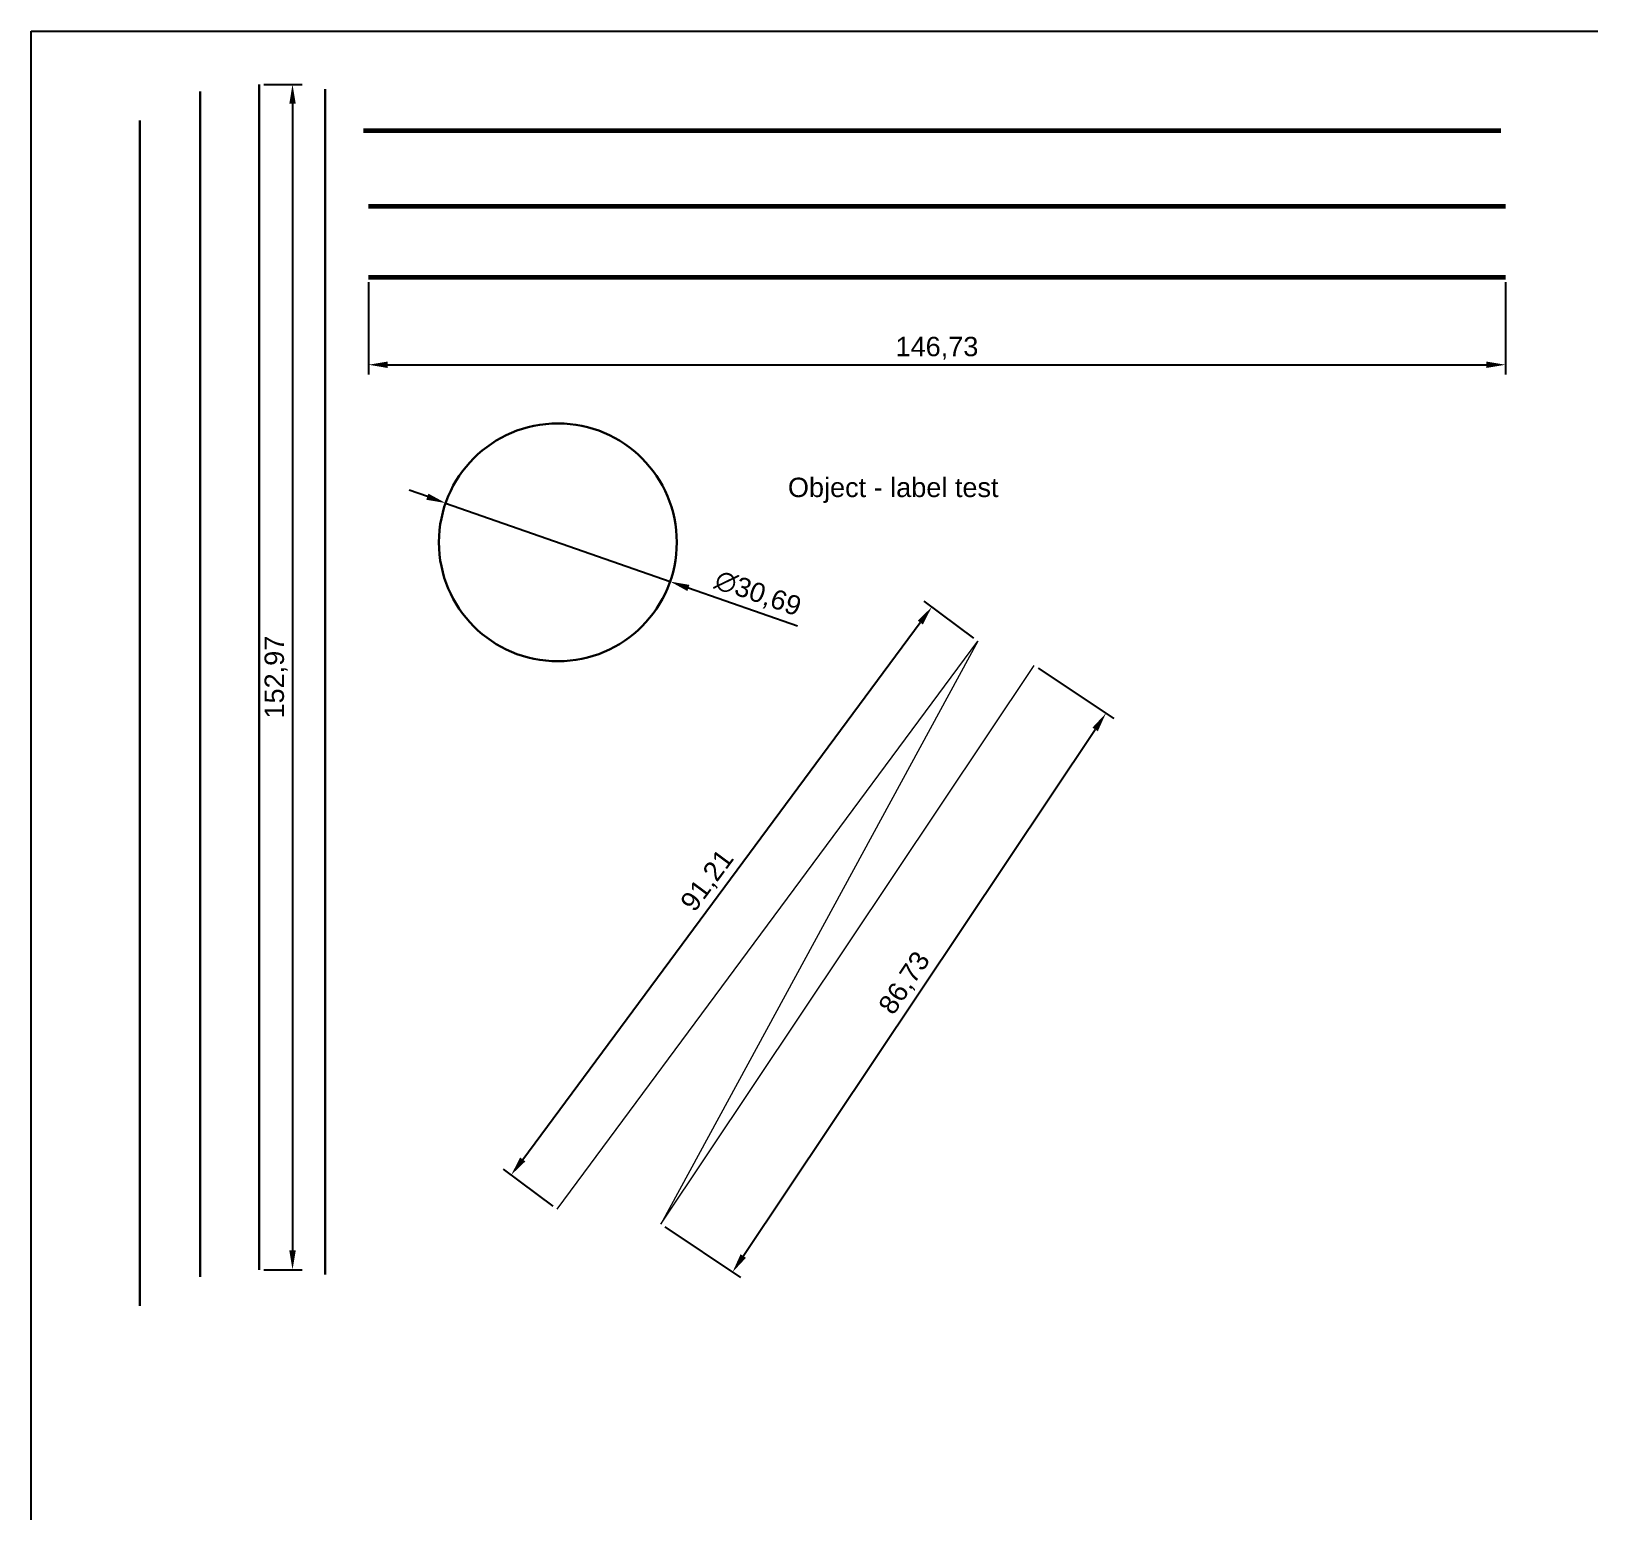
# Model space of a CAD drawing. Header units: millimetres. Extents: x 7413046 to 7413248, y 5948389 to 5948581.
import ezdxf

# ---------------------------------------------------------------- set-up
doc = ezdxf.new("R2010")
doc.units = ezdxf.units.MM
for name, color, linetype, lineweight in [('Layer1', 100, 'Continuous', 30), ('Layer2', 210, 'Continuous', 60), ('Layer3', 10, 'Continuous', 18)]:
    doc.layers.add(name, color=color, linetype=linetype, lineweight=lineweight)
doc.styles.get("Standard").update_dxf_attribs({"font": 'arial.ttf'})
doc.dimstyles.new('ISO-25', dxfattribs={"dimtxt": 2.5, "dimasz": 2.5, "dimexe": 1.25, "dimexo": 0.625, "dimtad": 1, "dimtxsty": 'Standard', "dimcen": 2.5, "dimadec": 0, "dimazin": 0, "dimtfac": 1, "dimtmove": 0, "dimatfit": 3, "dimfxl": 1, "dimarcsym": 0})

# ---------------------------------------------------------------- blocks, each defined once
blk = doc.blocks.new('*D7')
at = {"layer": 'Defpoints', "color": 0, "transparency": 16777216}
for p in [(7413089.64, 5948549.51), (7413236.37, 5948549.51), (7413236.37, 5948538.21)]:
    blk.add_point(p, dxfattribs=at)
at = {"layer": 'Layer2', "color": 0, "lineweight": -2, "transparency": 16777216}
for p, q in [((7413089.64, 5948548.88), (7413089.64, 5948536.96)), ((7413236.37, 5948548.88), (7413236.37, 5948536.96)), ((7413092.14, 5948538.21), (7413233.87, 5948538.21))]:
    blk.add_line(p, q, dxfattribs=at)
at = {"layer": 'Layer2', "color": 0, "transparency": 16777216}
for points in [[(7413092.14, 5948538.62), (7413092.14, 5948537.79), (7413089.64, 5948538.21)], [(7413233.87, 5948538.62), (7413233.87, 5948537.79), (7413236.37, 5948538.21)]]:
    blk.add_solid(points, dxfattribs=at)
at = {"layer": 'Layer2', "color": 0, "transparency": 16777216, "insert": (7413163, 5948540.33), "char_height": 2.5, "attachment_point": 5}
blk.add_mtext('146,73', dxfattribs=at)
blk = doc.blocks.new('*D8')
at = {"layer": 'Defpoints', "color": 0, "transparency": 16777216}
for p in [(7413075.54, 5948574.39), (7413075.54, 5948421.42), (7413079.85, 5948421.42)]:
    blk.add_point(p, dxfattribs=at)
at = {"layer": 'Layer1', "color": 0, "lineweight": -2, "transparency": 16777216}
for p, q in [((7413076.16, 5948574.39), (7413081.1, 5948574.39)), ((7413079.85, 5948571.89), (7413079.85, 5948423.92)), ((7413076.16, 5948421.42), (7413081.1, 5948421.42))]:
    blk.add_line(p, q, dxfattribs=at)
at = {"layer": 'Layer1', "color": 0, "transparency": 16777216}
for points in [[(7413079.44, 5948571.89), (7413080.27, 5948571.89), (7413079.85, 5948574.39)], [(7413079.44, 5948423.92), (7413080.27, 5948423.92), (7413079.85, 5948421.42)]]:
    blk.add_solid(points, dxfattribs=at)
at = {"layer": 'Layer1', "color": 0, "transparency": 16777216, "insert": (7413077.73, 5948497.9), "char_height": 2.5, "attachment_point": 5, "rotation": 90}
blk.add_mtext('152,97', dxfattribs=at)
blk = doc.blocks.new('*D9')
at = {"layer": 'Defpoints', "color": 0, "transparency": 16777216}
for p in [(7413099.61, 5948520.36), (7413128.58, 5948510.23)]:
    blk.add_point(p, dxfattribs=at)
at = {"layer": 'Layer1', "color": 0, "lineweight": -2, "transparency": 16777216}
for p, q in [((7413097.25, 5948521.19), (7413094.89, 5948522.01)), ((7413099.61, 5948520.36), (7413128.58, 5948510.23)), ((7413145.01, 5948504.48), (7413130.94, 5948509.4))]:
    blk.add_line(p, q, dxfattribs=at)
at = {"layer": 'Layer1', "color": 0, "transparency": 16777216}
for points in [[(7413097.38, 5948521.58), (7413097.11, 5948520.79), (7413099.61, 5948520.36)], [(7413131.07, 5948509.8), (7413130.8, 5948509.01), (7413128.58, 5948510.23)]]:
    blk.add_solid(points, dxfattribs=at)
at = {"layer": 'Layer1', "color": 0, "transparency": 16777216, "insert": (7413139.87, 5948508.58), "char_height": 2.5, "attachment_point": 5, "rotation": 340.7226}
blk.add_mtext('∅30,69', dxfattribs=at)
blk = doc.blocks.new('*D10')
at = {"layer": 'Defpoints', "color": 0, "transparency": 16777216}
for p in [(7413175.54, 5948499.42), (7413184.8, 5948493.23), (7413127.36, 5948427.3)]:
    blk.add_point(p, dxfattribs=at)
at = {"layer": 'Layer3', "color": 0, "lineweight": -2, "transparency": 16777216}
for p, q in [((7413176.06, 5948499.07), (7413185.84, 5948492.54)), ((7413138.01, 5948423.19), (7413183.41, 5948491.15)), ((7413127.88, 5948426.95), (7413137.66, 5948420.42))]:
    blk.add_line(p, q, dxfattribs=at)
at = {"layer": 'Layer3', "color": 0, "transparency": 16777216}
for points in [[(7413183.06, 5948491.38), (7413183.76, 5948490.92), (7413184.8, 5948493.23)], [(7413137.66, 5948423.42), (7413138.35, 5948422.96), (7413136.62, 5948421.11)]]:
    blk.add_solid(points, dxfattribs=at)
at = {"layer": 'Layer3', "color": 0, "transparency": 16777216, "insert": (7413158.94, 5948458.35), "char_height": 2.5, "attachment_point": 5, "rotation": 56.2552}
blk.add_mtext('86,73', dxfattribs=at)
blk = doc.blocks.new('*D11')
at = {"layer": 'Defpoints', "color": 0, "transparency": 16777216}
for p in [(7413162.34, 5948506.95), (7413168.26, 5948502.56), (7413113.99, 5948429.26)]:
    blk.add_point(p, dxfattribs=at)
at = {"layer": 'Layer3', "color": 0, "lineweight": -2, "transparency": 16777216}
for p, q in [((7413167.76, 5948502.93), (7413161.33, 5948507.69)), ((7413109.55, 5948435.66), (7413160.85, 5948504.94)), ((7413113.49, 5948429.63), (7413107.06, 5948434.39))]:
    blk.add_line(p, q, dxfattribs=at)
at = {"layer": 'Layer3', "color": 0, "transparency": 16777216}
for points in [[(7413160.52, 5948505.19), (7413161.18, 5948504.69), (7413162.34, 5948506.95)], [(7413109.22, 5948435.91), (7413109.89, 5948435.41), (7413108.06, 5948433.65)]]:
    blk.add_solid(points, dxfattribs=at)
at = {"layer": 'Layer3', "color": 0, "transparency": 16777216, "insert": (7413133.49, 5948471.57), "char_height": 2.5, "attachment_point": 5, "rotation": 53.4812}
blk.add_mtext('91,21', dxfattribs=at)

msp = doc.modelspace()

# ---------------------------------------------------------------- linework, layer by layer
for p, q in [((7413046.152, 5948389.177), (7413046.152, 5948581.233)), ((7413046.152, 5948581.233), (7413248.25, 5948581.233))]:
    msp.add_line(p, q)
at = {"layer": 'Layer1'}
for p, q in [((7413075.538, 5948574.388), (7413075.538, 5948421.42)), ((7413084.07, 5948573.779), (7413084.07, 5948420.811)), ((7413067.919, 5948573.474), (7413067.919, 5948420.506)), ((7413060.171, 5948569.729), (7413060.171, 5948416.761))]:
    msp.add_line(p, q, dxfattribs=at)
msp.add_circle((7413114.091, 5948515.296), 15.345, dxfattribs=at)
at = {"layer": 'Layer2'}
for p, q in [((7413089.024, 5948568.45), (7413235.759, 5948568.45)), ((7413089.636, 5948558.674), (7413236.37, 5948558.674)), ((7413089.636, 5948549.51), (7413236.37, 5948549.51))]:
    msp.add_line(p, q, dxfattribs=at)
at = {"layer": 'Layer3'}
for p, q in [((7413113.99, 5948429.261), (7413168.265, 5948502.559)), ((7413168.265, 5948502.559), (7413127.362, 5948427.296)), ((7413127.362, 5948427.296), (7413175.541, 5948499.415))]:
    msp.add_line(p, q, dxfattribs=at)

# ---------------------------------------------------------------- texts
at = {"layer": 'Layer3', "insert": (7413143.773, 5948523.634), "char_height": 2.5, "attachment_point": 1}
msp.add_mtext_dynamic_manual_height_columns('Object - label test', width=59.09333, gutter_width=12.5, heights=[0], dxfattribs=at)

# ---------------------------------------------------------------- dimensions: what is measured, and where the dimension line sits
at = {"layer": 'Layer1'}
dim = msp.add_linear_dim(base=(7413079.853, 5948421.42), p1=(7413075.538, 5948574.388), p2=(7413075.538, 5948421.42), angle=90, dimstyle='ISO-25', dxfattribs=at)
dim.commit()
dim.dimension.update_dxf_attribs({"geometry": '*D8', "text_midpoint": (7413077.726, 5948497.904)})
dim = msp.add_diameter_dim_2p(p1=(7413099.607, 5948520.362), p2=(7413128.576, 5948510.23), dimstyle='ISO-25', dxfattribs=at)
dim.commit()
dim.dimension.update_dxf_attribs({"geometry": '*D9', "text_midpoint": (7413139.869, 5948508.577)})
at = {"layer": 'Layer2'}
dim = msp.add_linear_dim(base=(7413236.37, 5948538.207), p1=(7413089.636, 5948549.51), p2=(7413236.37, 5948549.51), dimstyle='ISO-25', dxfattribs=at)
dim.commit()
dim.dimension.update_dxf_attribs({"geometry": '*D7', "text_midpoint": (7413163.003, 5948540.334)})
at = {"layer": 'Layer3'}
for p1, p2, distance, picture, middle in [((7413113.99, 5948429.261), (7413168.265, 5948502.559), 7.375, '*D11', (7413133.49, 5948471.565)), ((7413127.362, 5948427.296), (7413175.541, 5948499.415), -11.133, '*D10', (7413158.939, 5948458.353))]:
    dim = msp.add_aligned_dim(p1=p1, p2=p2, distance=distance, dimstyle='ISO-25', dxfattribs=at)
    dim.commit()
    dim.dimension.update_dxf_attribs({"geometry": picture, "text_midpoint": middle})

doc.saveas('drawing.dxf')
